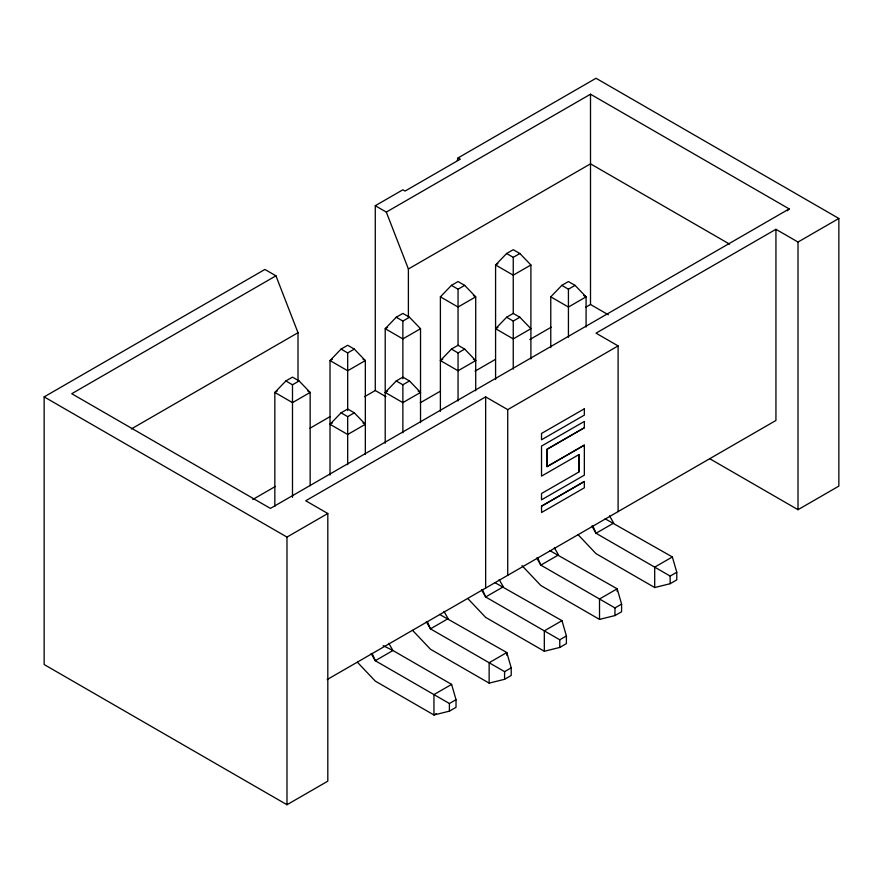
<?xml version="1.0" encoding="UTF-8"?>
<svg xmlns="http://www.w3.org/2000/svg" width="883" height="883" viewBox="0 0 883 883"><rect width="100%" height="100%" fill="white"/><g stroke="black" fill="none" stroke-linecap="round" stroke-linejoin="round"><path stroke-width="1.32" d="M457.284 160.54L458.056 157.925L596.025 78.267L838.85 218.465L838.85 486.114L798.011 509.69L709.932 458.829M310.154 485.76L310.154 392.427L299.116 380.959L292.494 377.14L285.871 380.959L274.834 392.427L274.834 506.356M365.341 454.491L365.341 360.573L354.304 349.094L347.681 345.275L341.059 349.094L330.021 360.573L330.021 475.076M420.529 422.626L420.529 328.708L409.491 317.24L402.869 313.41L396.246 317.24L385.209 328.708L385.209 443.211M440.396 411.357L440.396 296.843L451.434 285.375L458.056 281.556L464.679 285.375L475.716 296.843L475.716 390.761M330.021 424.293L341.059 412.825L347.681 408.995L354.304 412.825L365.341 424.293L347.681 434.491L330.021 424.293L332.372 422.935M530.904 358.906L530.904 264.977L519.866 253.509L513.244 249.69L506.621 253.509L495.584 264.977L495.584 379.491M385.209 392.427L396.246 380.959L402.869 377.14L409.491 380.959L420.529 392.427L402.869 402.626L385.209 392.427L387.56 391.07M440.396 360.573L451.434 349.094L458.056 345.275L464.679 349.094L475.716 360.573L458.056 370.761L440.396 360.573L442.747 359.204M495.584 328.708L506.621 317.24L513.244 313.41L519.866 317.24L530.904 328.708L513.244 338.906L495.584 328.708L497.935 327.35M550.771 347.626L550.771 296.843L561.809 285.375L568.431 281.556L575.054 285.375L586.091 296.843L586.091 327.041M787.261 210.827L789.181 208.907L590.506 94.205L386.312 212.086L375.275 205.717L375.275 390.518L364.591 396.688M618.1 511.599L618.1 345.915L507.725 409.635L485.65 396.886L305.739 500.76L327.814 513.509L327.814 781.157L286.975 804.733L44.15 664.535L44.15 396.886L264.9 269.447L275.938 275.816L298.012 332.714L298.012 380.97M375.275 205.717L402.869 189.79L405.076 191.059L460.264 159.194L458.056 157.925M275.938 275.816L71.744 393.708L270.419 508.409L789.181 208.907M131.368 428.917L298.012 332.714M408.387 317.251L408.387 268.984L590.506 163.841L729.579 244.127M277.185 391.07L274.834 392.427L292.494 402.626L310.154 392.427L307.803 391.07M332.372 359.204L330.021 360.573L347.681 370.761L365.341 360.573L362.99 359.204M387.56 327.35L385.209 328.708L402.869 338.906L420.529 328.708M497.935 263.62L495.584 264.977L513.244 275.176L530.904 264.977M285.871 380.959L292.494 384.778L299.116 380.959M341.059 349.094L347.681 352.924L354.304 349.094M396.246 317.24L402.869 321.059L409.491 317.24M451.434 285.375L458.056 289.194L464.679 285.375M506.621 253.509L513.244 257.339L519.866 253.509M309.999 428.211L330.176 416.555M341.059 412.825L347.681 416.644L354.304 412.825M396.246 380.959L402.869 384.778L409.491 380.959M451.434 349.094L458.056 352.924L464.679 349.094M506.621 317.24L513.244 321.059L519.866 317.24M561.809 285.375L568.431 289.194L575.054 285.375M252.781 499.48L275.397 486.423M420.286 402.769L440.529 391.081M475.043 371.158L495.286 359.469M529.8 339.547L551.224 327.174M585.749 307.24L590.506 304.492L608.332 314.789M838.85 218.465L798.011 242.041L775.936 229.293L596.025 333.167L618.1 345.915M44.15 396.886L286.975 537.085L327.814 513.509M578.884 454.624L541.522 476.125L541.522 446.092L584.347 421.434L584.347 427.758L547.052 449.292L547.007 466.643L584.347 445.142L584.347 475.164L541.522 499.833L541.522 493.509L578.884 472.008L578.818 454.59L578.884 472.008M584.347 427.758L547.007 449.259L547.052 466.677L584.303 445.109M541.588 506.18L584.347 481.489L584.347 487.813L541.588 512.504L541.522 506.147L584.347 481.489M327.185 679.557L775.936 420.474L775.936 229.293M451.61 684.391L433.95 694.59L433.95 714.987L449.403 711.157L456.025 707.338L456.025 699.689L451.61 684.391L392.935 650.517L383.156 645.639M561.985 620.672L544.325 630.87L544.325 651.257L559.778 647.438L566.4 643.608L566.4 635.97L561.985 620.672L494.745 582.526M672.36 556.952L654.7 567.14L654.7 587.537L670.153 583.707L676.775 579.888L676.775 572.239L672.36 556.952L605.12 518.796M371.136 653.541L375.275 660.716L449.403 703.508L456.025 699.689M426.323 621.687L430.462 628.851L504.59 671.654L511.213 667.824L506.798 652.537L439.557 614.38M481.511 589.822L485.65 596.985L559.778 639.789L566.4 635.97M536.698 557.957L540.837 565.131L614.965 607.923L621.588 604.104L617.173 588.806L549.932 550.661M591.886 526.091L596.025 533.266L670.153 576.069L676.775 572.239M436.312 713.63L433.95 714.987L375.275 681.102L357.394 662.228M412.582 630.363L430.462 649.248L489.138 683.122L504.59 679.303L511.213 675.473L511.213 667.824M522.019 565.65L540.837 585.517L599.513 619.402L614.965 615.572L621.588 611.753L621.588 604.104M583.74 295.485L586.091 296.843L568.431 307.041L550.771 296.843M473.365 295.485L475.716 296.843L458.056 307.041L440.396 296.843M473.365 359.204L475.716 360.573M418.178 391.07L420.529 392.427M375.275 390.518L385.915 396.666M654.7 587.537L596.025 553.652L578.144 534.778M362.99 422.935L365.341 424.293M544.325 651.257L485.65 617.383L467.769 598.508M609.546 515.904L613.685 523.067L596.025 533.266L592.879 525.992M554.358 547.758L558.498 554.932L540.837 565.131L537.692 557.857M499.171 579.623L503.31 586.798L485.65 596.985L482.504 589.723M443.983 611.489L448.123 618.652L430.462 628.851L427.317 621.588M388.796 643.354L392.935 650.517L375.275 660.716L372.129 653.442M386.312 212.086L408.387 268.984M798.011 242.041L798.011 509.69M670.153 576.069L670.153 583.707M617.173 591.533L617.173 588.806L599.513 599.005L599.513 619.402M614.965 607.923L614.965 615.572M590.506 94.205L590.506 304.492M568.431 289.194L568.431 337.24M559.778 639.789L559.778 647.438M513.244 257.339L513.244 313.608M513.244 321.059L513.244 369.094M507.725 409.635L507.725 575.319M506.798 655.252L506.798 652.537L489.138 662.725L489.138 683.122M504.59 671.654L504.59 679.303M485.65 396.886L485.65 588.067M458.056 289.194L458.056 345.474M458.056 352.924L458.056 400.959M449.403 703.508L449.403 711.157M402.869 321.059L402.869 378.708M402.869 384.778L402.869 432.825M347.681 352.924L347.681 410.573M347.681 416.644L347.681 464.69M292.494 384.778L292.494 497.328M286.975 537.085L286.975 804.733M584.347 408.796L541.522 433.454L541.522 439.778L584.347 415.109L584.347 408.796"/></g></svg>
